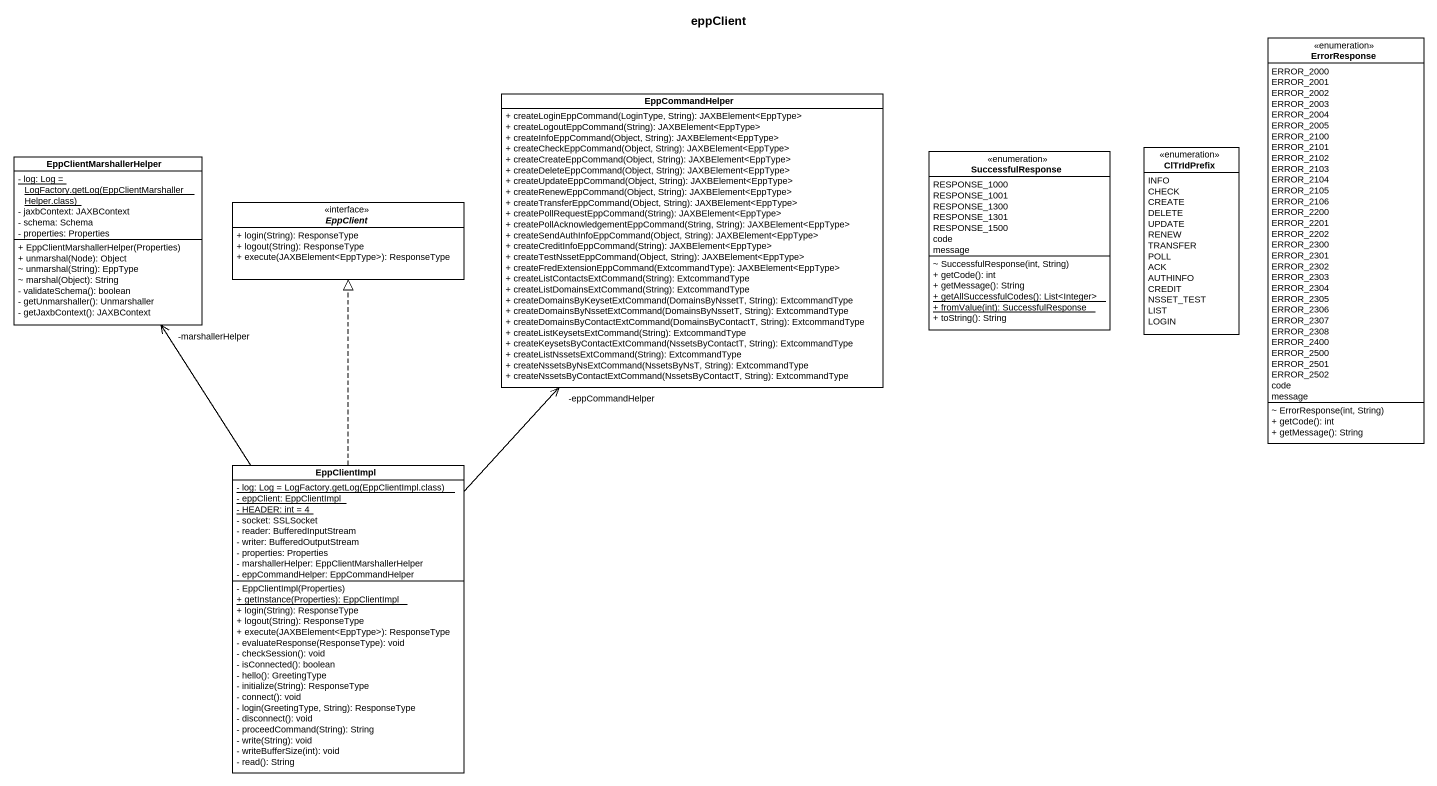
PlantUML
@startuml
title eppClient
hide circle
hide empty members
skinparam classAttributeIconSize 0
enum ErrorResponse {
  ERROR_2000
  ERROR_2001
  ERROR_2002
  ERROR_2003
  ERROR_2004
  ERROR_2005
  ERROR_2100
  ERROR_2101
  ERROR_2102
  ERROR_2103
  ERROR_2104
  ERROR_2105
  ERROR_2106
  ERROR_2200
  ERROR_2201
  ERROR_2202
  ERROR_2300
  ERROR_2301
  ERROR_2302
  ERROR_2303
  ERROR_2304
  ERROR_2305
  ERROR_2306
  ERROR_2307
  ERROR_2308
  ERROR_2400
  ERROR_2500
  ERROR_2501
  ERROR_2502
  code
  message
  ~ ErrorResponse(int, String)
  + getCode(): int
  + getMessage(): String
}
class EppCommandHelper {
  + createLoginEppCommand(LoginType, String): JAXBElement<EppType>
  + createLogoutEppCommand(String): JAXBElement<EppType>
  + createInfoEppCommand(Object, String): JAXBElement<EppType>
  + createCheckEppCommand(Object, String): JAXBElement<EppType>
  + createCreateEppCommand(Object, String): JAXBElement<EppType>
  + createDeleteEppCommand(Object, String): JAXBElement<EppType>
  + createUpdateEppCommand(Object, String): JAXBElement<EppType>
  + createRenewEppCommand(Object, String): JAXBElement<EppType>
  + createTransferEppCommand(Object, String): JAXBElement<EppType>
  + createPollRequestEppCommand(String): JAXBElement<EppType>
  + createPollAcknowledgementEppCommand(String, String): JAXBElement<EppType>
  + createSendAuthInfoEppCommand(Object, String): JAXBElement<EppType>
  + createCreditInfoEppCommand(String): JAXBElement<EppType>
  + createTestNssetEppCommand(Object, String): JAXBElement<EppType>
  + createFredExtensionEppCommand(ExtcommandType): JAXBElement<EppType>
  + createListContactsExtCommand(String): ExtcommandType
  + createListDomainsExtCommand(String): ExtcommandType
  + createDomainsByKeysetExtCommand(DomainsByNssetT, String): ExtcommandType
  + createDomainsByNssetExtCommand(DomainsByNssetT, String): ExtcommandType
  + createDomainsByContactExtCommand(DomainsByContactT, String): ExtcommandType
  + createListKeysetsExtCommand(String): ExtcommandType
  + createKeysetsByContactExtCommand(NssetsByContactT, String): ExtcommandType
  + createListNssetsExtCommand(String): ExtcommandType
  + createNssetsByNsExtCommand(NssetsByNsT, String): ExtcommandType
  + createNssetsByContactExtCommand(NssetsByContactT, String): ExtcommandType
}
enum SuccessfulResponse {
  RESPONSE_1000
  RESPONSE_1001
  RESPONSE_1300
  RESPONSE_1301
  RESPONSE_1500
  code
  message
  ~ SuccessfulResponse(int, String)
  + getCode(): int
  + getMessage(): String
  {static} + getAllSuccessfulCodes(): List<Integer>
  {static} + fromValue(int): SuccessfulResponse
  + toString(): String
}
enum ClTrIdPrefix {
  INFO
  CHECK
  CREATE
  DELETE
  UPDATE
  RENEW
  TRANSFER
  POLL
  ACK
  AUTHINFO
  CREDIT
  NSSET_TEST
  LIST
  LOGIN
}
class EppClientMarshallerHelper {
  {static} {field} - log: Log = LogFactory.getLog(EppClientMarshallerHelper.class)
  - jaxbContext: JAXBContext
  - schema: Schema
  - properties: Properties
  + EppClientMarshallerHelper(Properties)
  + unmarshal(Node): Object
  ~ unmarshal(String): EppType
  ~ marshal(Object): String
  - validateSchema(): boolean
  - getUnmarshaller(): Unmarshaller
  - getJaxbContext(): JAXBContext
}
interface EppClient <<interface>> {
  + login(String): ResponseType
  + logout(String): ResponseType
  + execute(JAXBElement<EppType>): ResponseType
}
class EppClientImpl {
  {static} {field} - log: Log = LogFactory.getLog(EppClientImpl.class)
  {static} - eppClient: EppClientImpl
  {static} - HEADER: int = 4
  - socket: SSLSocket
  - reader: BufferedInputStream
  - writer: BufferedOutputStream
  - properties: Properties
  - marshallerHelper: EppClientMarshallerHelper
  - eppCommandHelper: EppCommandHelper
  - EppClientImpl(Properties)
  {static} + getInstance(Properties): EppClientImpl
  + login(String): ResponseType
  + logout(String): ResponseType
  + execute(JAXBElement<EppType>): ResponseType
  - evaluateResponse(ResponseType): void
  - checkSession(): void
  - isConnected(): boolean
  - hello(): GreetingType
  - initialize(String): ResponseType
  - connect(): void
  - login(GreetingType, String): ResponseType
  - disconnect(): void
  - proceedCommand(String): String
  - write(String): void
  - writeBufferSize(int): void
  - read(): String
}
EppClientImpl -up-> "-eppCommandHelper" EppCommandHelper
EppClientImpl -up-> "-marshallerHelper" EppClientMarshallerHelper
EppClientImpl .up.|> EppClient
@enduml
